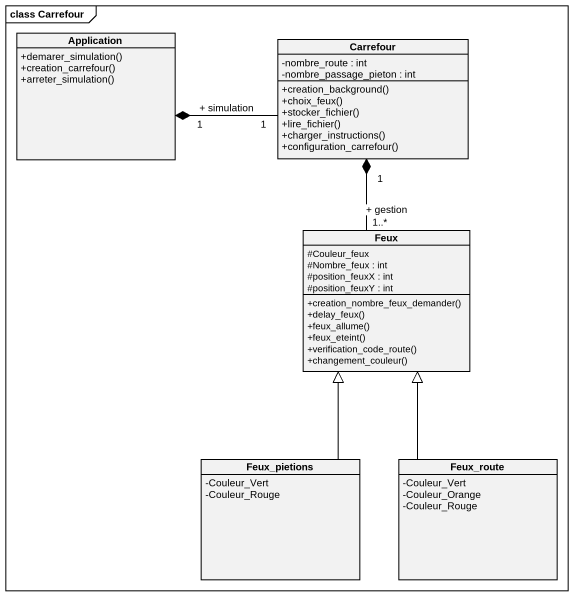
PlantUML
@startuml
mainframe class Carrefour
hide circle
hide empty members
skinparam classAttributeIconSize 0
class Application {
  +demarer_simulation()
  +creation_carrefour()
  +arreter_simulation()
}
class Carrefour {
  -nombre_route : int
  -nombre_passage_pieton : int
  +creation_background()
  +choix_feux()
  +stocker_fichier()
  +lire_fichier()
  +charger_instructions()
  +configuration_carrefour()
}
class Feux {
  #Couleur_feux
  #Nombre_feux : int
  #position_feuxX : int
  #position_feuxY : int
  +creation_nombre_feux_demander()
  +delay_feux()
  +feux_allume()
  +feux_eteint()
  +verification_code_route()
  +changement_couleur()
}
class Feux_pietions {
  -Couleur_Vert
  -Couleur_Rouge
}
class Feux_route {
  -Couleur_Vert
  -Couleur_Orange
  -Couleur_Rouge
}
Application "1" *-right- "1" Carrefour : + simulation
Carrefour "1" *-- "1..*" Feux : + gestion
Feux_pietions -up-|> Feux
Feux_route -up-|> Feux
@enduml
